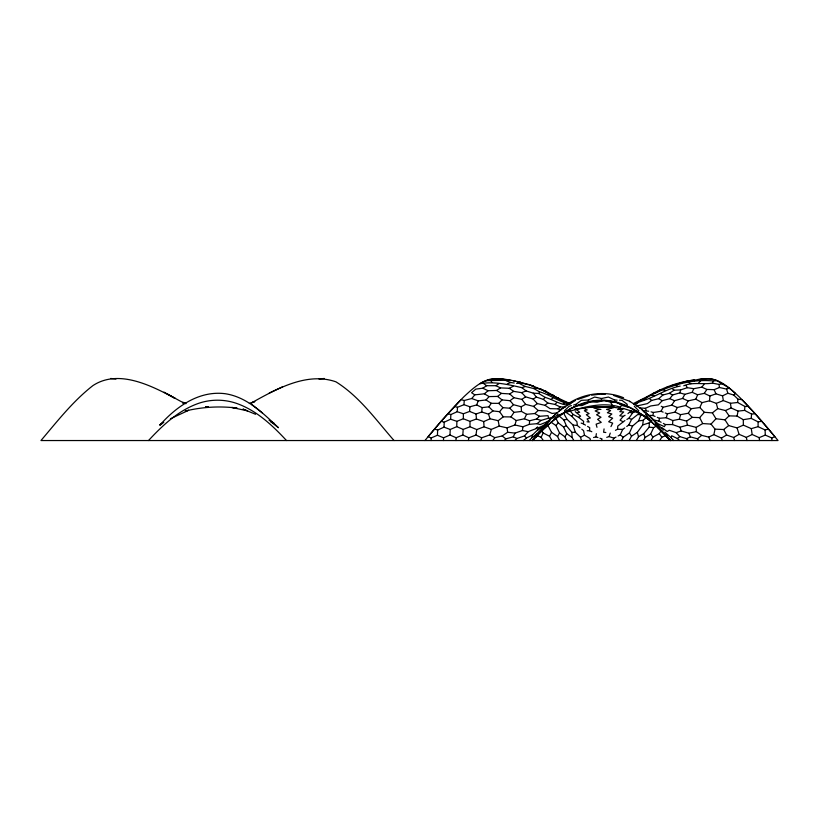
<?xml version="1.0" encoding="UTF-8"?>
<svg xmlns="http://www.w3.org/2000/svg" width="819" height="819" viewBox="0 0 819 819"><rect width="100%" height="100%" fill="white"/><g stroke="black" fill="none" stroke-linecap="round" stroke-linejoin="round"><path stroke-width="1.23" d="M724.979 419.83L728.695 425.573L737.049 427.907L739.086 434.326L746.293 437.387L752.159 434.5L759.162 437.653L765.294 435.084L771.826 437.97L774.866 436.691L768.417 428.982L765.089 429.944L758.087 426.668L758.097 421.857L751.197 418.396L743.273 419.686L737.08 416.083L729.105 415.878L724.979 419.83L715.98 418.734L712.387 412.889L704.381 412.305L699.815 407.524L691.154 408.712L685.646 405.507L677.313 407.504L671.785 405.149L663.165 407.258L661.261 406.285M434.582 428.982L437.643 430.098L443.99 427.139L450.215 429.484L456.746 426.658L463.196 429.422L469.993 426.75L476.76 429.565L484.049 426.812L491.359 429.402L499.191 426.085L507.074 427.876L514.967 424.969L522.932 426.791L529.361 424.334L536.998 423.689L540.171 424.59L548.986 420.997C543.406 427.17 535.493 428.46 528.245 431.674L522.42 430.538L515.018 433.108L507.637 432.258L502.16 435.974L494.819 437.663L489.782 434.909L481.695 437.796L475.982 435.043L468.826 437.786L462.807 434.991L456.132 437.745L450 435.012L443.57 437.807L437.438 435.237L431.163 437.97L428.132 436.691L441.175 421.294L444.236 422.184L450.614 419.205L456.889 421.335L463.339 418.744L463.38 413.769L469.615 411.435L476.023 414.004L481.746 411.988L488.503 414.168L490.059 418.785L498.208 420.69L503.275 416.83L510.954 416.932L516.205 420.526L524.385 418.785L529.576 420.782L536.527 419.041L539.537 416.287L548.013 415.663L548.648 418.151L552.18 417.915M456.746 426.658L456.889 421.335M431.091 440.54L431.163 437.97M443.468 440.54L443.57 437.807M437.438 435.237L437.643 430.098M450 435.012L450.215 429.484M443.99 427.139L444.236 422.184M591.82 431.715L589.557 430.733L589.721 427.692L587.592 426.402M636.322 440.54L638.533 436.711L643.703 433.691L649.129 427.211L649.375 422.799L651.177 421.079M529.361 424.334L529.576 420.782M450.614 419.205L450.89 414.547L457.217 411.711L463.38 413.769M457.217 411.711L457.493 407.289L463.974 404.688L469.932 406.777L476.689 404.944L482.094 407.596L488.882 406.848L491.277 403.306L498.74 403.368L502.968 407.667L509.725 408.22L514.004 412.346L521.488 411.445L526.617 414.291L534.807 413.544L539.537 416.287M463.974 404.688L464.24 400.511L471.734 398.525L478.224 400.87L486.036 399.979L491.277 403.306M768.417 428.982L755.128 413.728L751.576 414.066L744.614 410.38L744.87 406.439L737.612 402.498L730.435 403.276L723.351 400.573L716.328 403.357L709.489 400.829L702.037 402.62L695.822 399.181L688.093 400.89L682.544 398.454L674.569 400.706L669.758 398.679L662.202 400.696L658.404 404.832L650.736 405.948L645.362 408.312L639.506 407.862M455.937 440.54L456.132 437.745M469.615 411.435L469.932 406.777M462.807 434.991L463.196 429.422M728.695 425.573L723.699 429.525L715.028 429.146L711.035 424.099L702.712 423.556L696.201 427.364L687.458 425.153L679.985 427.211L672.553 424.559L672.839 420.567L666.318 417.741L659.459 418.274L657.278 417.352M615.458 430.333L617.546 429.238L617.782 426.064L624.917 420.556M481.746 411.988L482.094 407.596M751.197 418.396L751.576 414.066M709.489 400.829L709.93 396.017L715.939 393.826L722.532 395.853L727.866 393.263L733.711 395.034L737.991 399.17L741.973 399.672L755.128 413.728M629.166 440.54L631.51 436.189L637.315 432.36L642.731 424.928L643.253 420.28L646.744 417.004M737.612 402.498L737.991 399.17M585.452 425.112L583.323 423.822L583.65 421.335L578.583 417.342L573.116 414.424L569.942 410.79M593.57 437.53L595.915 436.885L596.355 433.671M522.42 430.538L522.932 426.791M604.074 428.91L603.613 432.227L605.825 432.514M475.982 435.043L476.76 429.565M564.895 402.283L546.048 391.339L529.668 384.797M613.8 395.526L629.637 401.249L641.277 408.886L644.737 412.776M529.279 440.54L531.951 437.684L532.36 435.094L540.161 427.559M468.386 440.54L468.826 437.786M655.098 416.431L652.917 415.52L653.429 412.469L661.005 411.292L663.124 412.131M661.128 422.266L658.947 421.109L659.459 418.274M737.08 416.083L738.052 411.107L744.614 410.38M663.267 430.2L661.885 427.641L667.229 431.5L669.256 430.262L676.136 432.637L681.213 430.958L688.82 433.19L696.334 431.644L701.688 435.35L708.681 437.1L713.84 434.643L715.028 429.146M673.709 440.54L671.222 437.796L671.703 435.769L677.374 438.513L679.586 440.54M672.839 420.567L679.381 419.164L680.548 414.66L688.329 413.237L691.154 408.712M666.318 417.741L667.362 413.8L675.051 412.131L680.548 414.66M514.967 424.969L516.205 420.526M489.782 434.909L491.359 429.402M669.758 398.679L672.716 394.963L679.821 392.864L680.722 389.875L687.305 387.694L693.754 388.687L701.811 387.162L706.889 389.434L714.148 389.67L719.43 387.51L726.545 389.076L729.217 388.063L735.544 393.468L733.711 395.034M532.78 440.54C552.917 417.526 581.633 394.973 614.168 401.955L614.752 400.051L617.127 400.133M601.494 440.54L602.026 438.933L599.989 438.247M606.736 437.356L609.09 436.568L610.247 433.077M480.722 440.54L481.695 437.796M694.174 380.006C677.651 382.002 661.803 388.155 647.46 396.478L645.29 398.556M531.951 437.684L536.701 434.019L555.272 414.455M476.689 404.944L478.224 400.87M660.237 389.762L655.743 392.7M695.822 399.181L697.624 394.748L704.268 393.376L709.93 396.017M621.56 440.54L623.218 437.233L629.432 432.882L632.544 426.085L638.533 420.925L640.99 414.926L637.817 414.465L631.613 419.359L628.797 424.989L626.76 426.464M679.821 392.864L684.838 394.318L692.178 392.321L693.754 388.687M618.12 435.974L620.218 434.869L622.675 429.422L624.713 427.938M528.685 384.49C513.083 380.681 494.778 374.437 479.995 383.712C494.267 381.193 508.077 384.531 521.887 387.663L526.095 390.909L533.241 393.151L538.779 393.489L539.537 391.82C550.184 394.809 559.111 402.088 570.075 404.217M699.815 407.524L702.037 402.62M683.732 385.769C693.079 381.705 702.753 384.776 712.407 383.128L713.39 380.978L716.932 380.61L729.217 388.063M643.488 440.54L645.096 437.52L650.675 434.029L653.675 427.549L656.838 425.89M504.361 440.54L505.855 438.861L513.267 436.834L515.018 433.108M543.294 440.54L541.124 437.244L543.202 432.975L541.083 430.354M675.051 412.131L677.313 407.504M532.268 440.54L536.701 434.019M524.385 418.785L526.617 414.291M551.893 440.54L549.569 436.281L551.535 432.309L547.481 424.6M610.954 426.586L612.673 423.126L608.671 421.765L612.663 418.192L608.64 416.687L611.865 413.994L607.35 412.715L610.605 410.616L606.49 409.377L613.523 407.698M559.5 440.54L557.616 436.568L559.51 432.872L555.937 425.532L550.972 422.184M651.095 440.54L652.927 437.049L659.254 433.681L661.291 430.507M685.646 405.507L688.093 400.89M661.005 411.292L663.165 407.258M672.553 424.559L665.509 424.57L664.373 426.638L657.596 423.618L641.277 408.886M612.622 440.54L613.922 438.175L616.021 437.08M682.544 398.454L684.838 394.318M566.666 440.54L564.967 436.844L566.738 433.681L563.595 427.016L558.251 422.829L555.947 418.54M541.646 428.081L551.433 417.762M635.575 403.306L643.877 400.409L645.106 398.454C665.786 386.834 689.434 378.542 713.39 380.978M671.785 405.149L674.569 400.706M659.704 440.54L661.844 437.172L666.154 435.503M704.268 393.376L706.889 389.434M510.954 416.932L514.004 412.346M614.168 401.955L626.279 405.866L627.293 404.351L621.887 400.307L619.512 400.215M492.803 440.54L494.819 437.663M626.893 419.42L628.869 418.284L632.637 412.889L634.694 411.384M580.006 427.713L577.334 425.491L576.904 421.693L571.775 416.298L573.116 414.424M535.288 436.875L547.727 423.577L546.406 423.495M701.811 387.162L704.105 384.275M535.565 437.541L538.503 433.875M627.948 413.595L631.418 410.534M625.092 415.264L623.187 416.38L620.065 420.188L622.952 421.693M424.948 440.54C437.479 425.337 450.255 410.288 464.26 396.406C473.884 387.52 485.698 376.259 499.948 379.064M471.734 398.525L474.795 394.86L484.357 393.806L488.104 390.735L496.59 390.468L500.491 387.899L509.295 388.288L513.063 386.343M488.882 406.848L492.946 410.933L499.57 411.691L502.968 407.667M555.937 425.532L558.251 422.829M558.036 414.056L553.992 418.755L555.19 419.031M441.175 421.294L461.025 399.672L464.24 400.511M533.241 393.151L536.394 397.102L543.366 399.385L545.137 397.379C552.62 399.518 558.834 403.89 566.676 405.036M514.834 440.54L516.891 438.513L524.467 435.923L528.245 431.674M679.381 419.164L686.568 421.089L692.26 417.362L699.661 417.618L704.381 412.305M486.036 399.979L489.097 396.58L497.635 396.437L501.382 393.407L509.694 393.908L513.718 391.369L521.693 392.67L526.095 390.909M711.035 424.099L715.98 418.734M498.74 403.368L502.027 399.907L510.022 400.686L513.943 397.727L521.867 399.365L525.644 404.361L533.538 406.388L538.165 410.483L546.918 411.005L552.047 413.441L556.94 412.919M148.515 440.54C162.705 425.245 178.511 410.36 198.577 403.347A55.62 52.713 0 0 1 236.425 403.347C256.49 410.36 272.307 425.245 286.496 440.54M532.504 440.54C546.693 425.245 562.51 410.36 582.575 403.347A55.62 52.713 0 0 1 620.423 403.347C640.489 410.36 656.295 425.245 670.485 440.54M589.629 407.125L608.906 406.603M543.366 399.385L547.809 403.04L554.954 404.422L556.725 402.62M698.617 382.923L700.593 381.009M509.725 408.22L513.493 404.699L521.191 406.726L525.644 404.361M534.807 413.544L538.165 410.483M535.923 428.429L537.622 426.894M575.603 400.358L561.773 408.804L551.361 417.966M521.693 392.67L525.593 396.846L533.159 399.037L537.325 403.583L545.004 405.313L549.979 408.64L558.015 408.855L560.186 406.92L565.11 406.961M636.732 405.999L647.389 403.613L651.637 400.45L658.783 398.658L662.888 395.004L669.266 393.325L674.098 390.233L680.722 389.875M552.63 417.69L554.504 416.042M637.888 402.805L636.394 404.115L633.967 404.576M558.712 411.466L561.773 408.804M523.402 440.54L526.504 437.95L532.36 435.094M551.351 399.232L552.907 397.942M676.136 432.637L679.79 436.609L686.486 438.636L690.437 436.885L697.471 438.789L701.688 435.35M545.004 405.313L547.809 403.04M712.387 412.889L717.71 408.63L725.429 410.524L731.132 407.944L738.052 411.107M536.998 423.689L541.113 420.413L548.648 418.151M677.374 438.513L679.79 436.609M163.81 422.205L159.777 425.204C176.32 406.613 199.089 390.315 225.286 393.724C247.195 397.102 263.053 413.308 278.48 427.723L270.854 421.765M533.538 406.388L537.325 403.583M537.919 429.975L542.454 426.638M573.648 404.995L575.89 404.391L581.398 400.317L588.349 400.03L594.655 397.041L601.494 398.495L608.435 397.051L614.752 400.051M488.503 414.168L492.946 410.933M162.971 422.614L160.033 424.713L162.101 423.536M626.279 405.866L637.51 411.742L638.81 410.821L634.295 406.234M570.147 403.368L572.174 401.975M643.877 400.409C656.244 396.294 667.209 388.534 680.19 386.077M521.867 399.365L525.593 396.846M474.795 394.86L471.58 392.721L475.798 389.117L482.77 388.196L486.66 385.729L495.894 385.698L499.027 383.599M547.297 421.846L549.805 420.167M561.199 409.305L565.1 406.777M563.308 403.91L564.793 402.999M635.8 403.265L640.489 400.389M533.159 399.037L536.394 397.102M628.265 407.309L622.153 405.477L619.686 406.941C602.354 401.863 584.377 406.961 567.413 411.916M713.84 434.643L721.416 438.083L726.596 435.022L733.629 437.479L739.086 434.326M578.583 417.342L580.62 416.144L575.266 411.67M394.052 440.54C375.962 419.912 359.531 396.55 335.923 381.818C306.746 371.672 276.3 389.117 251.157 403.05L254.842 401.545L249.345 403.47M170.393 418.796L188.595 410.309L185.227 411.056C202.109 406.951 219.594 405.937 236.845 408.057M566.728 404.617C583.189 393.274 604.924 390.1 623.576 397.747M647.46 396.478L633.578 403.46M544.236 428.02L545.7 427.262M564.127 414.168L567.106 419.379L573.075 425.061L575.347 432.289L580.517 437.264L584.49 435.217L590.038 438.493L590.376 440.54M620.597 408.026L617.639 409.531L622.317 409.326L619.809 411.701L623.709 411.947L619.788 415.745L623.187 416.38M613.933 406.726L595.689 407.258L593.929 408.128L600.931 409.459M269.246 393.048L282.637 386.773M563.595 427.016L566.379 425.726L571.938 432.391L572.041 437.377L573.822 440.54M463.339 418.744L469.993 421.386L476.443 418.99L483.732 421.601L490.059 418.785M737.049 427.907L743.376 425.122L751.289 428.644L758.087 426.668M598.699 409.49L595.157 410.954L599.682 412.94L596.57 414.783L601.003 417.25L597.624 419.359L601.259 422.369L596.13 424.17L596.979 427.313M670.505 386.005L687.919 380.876M577.897 399.426L589.148 395.577M557.872 416.021L561.271 414.649M640.591 400.266L645.106 398.454M558.732 415.11L564.977 412.653L570.679 408.507L577.119 405.589L582.074 405.559L590.376 401.842L597.143 402.211L604.146 400.419L610.401 402.129L616.646 402.16L622.153 405.477M507.391 383.845L510.8 382.514L514.24 383.016M622.737 408.261L632.688 411.425L633.701 411.046L645.065 416.072M521.887 387.663L525.378 386.486L533.722 388.523L539.537 391.82M575.153 409.899L577.415 409.162L575.04 409.203M642.731 424.928L649.375 422.799M571.406 405.61L569.164 406.224L564.465 410.78L565.489 411.742M577.272 412.786L579.698 412.254L575.378 408.783M547.44 394.42L549.293 394.011L569.686 403.48M687.499 380.948L704.432 378.839M594.655 406.767L595.423 406.603M533.722 388.523L536.271 387.971L546.048 391.339M712.407 383.128L719.01 384.418L723.003 383.712M558.466 415.509L563.83 419.932L567.106 419.379M163.984 392.127L175.153 398.403C151.372 385.626 118.397 368.745 92.926 385.595C72.942 401.156 57.258 421.355 40.95 440.54L778.05 440.54C765.519 425.337 752.733 410.288 738.738 396.406C729.115 387.52 717.301 376.259 703.04 379.064M578.572 408.978C593.396 406.285 608.742 405.855 623.556 408.865M486.056 380.61L509.592 380.221M591.656 395.188L601.443 393.98L605.169 394.379M516.533 383.343L523.013 383.374L533.589 386.025M758.097 421.857L761.813 421.294M638.533 420.925L643.253 420.28M697.604 379.545L701.955 378.982M319.052 379.064L324.293 378.46M653.951 392.915L655.579 392.731M583.456 407.688L585.554 407.483M643.806 410.81L648.689 411.23M571.938 432.391L575.347 432.289M637.51 411.742L647.809 419.031L649.262 418.99L651.955 421.048M661.65 428.245L656.961 423.771L655.548 423.802L670.73 440.54M208.077 406.633L205.6 406.654L208.149 406.633M701.259 379.125L711.117 378.931L716.932 380.61M744.87 406.439L748.494 406.459M587.162 430.712L589.557 430.733M617.546 429.238L622.675 429.422M648.392 415.335L652.917 415.52M649.129 427.211L653.675 427.549M498.495 378.849L502.866 379.197M651.535 395.434L654.32 395.649M608.742 406.767L613.482 407.156M590.223 406.767L595.689 407.258M573.075 425.061L577.334 425.491M236.814 407.985L231.818 407.442L247.553 410.892M110.708 378.46L115.96 379.064M586.988 421.775L589.209 422.072L587.09 418.898L590.376 417.977L586.332 414.69L589.137 413.605L584.336 410.718L587.243 409.909L583.384 408.22M501.996 379.115L505.477 379.586M629.852 412.479L632.637 412.889M507.8 379.903L511.24 380.497M513.533 380.886L515.827 381.285M600.542 406.756L601.381 406.9M516.963 381.48L520.362 382.074M667.239 386.916L668.427 387.152M632.688 411.425L634.827 411.885M653.429 419.891L658.947 421.109M651.054 411.844L653.429 412.469M557.135 397.645L558.578 398.024M558.015 408.855L561.312 409.735M498.331 379.033L500.327 379.576M447.86 413.728L450.89 414.547M454.504 406.459L457.493 407.289M185.985 403.695L182.453 402.723L184.899 403.48M628.797 424.989L632.544 426.085M536.527 419.041L541.113 420.413M663.052 389.813L665.1 390.479M517.311 381.511L523.013 383.374M581.183 423.116L583.323 423.822M609.09 436.568L613.922 438.175M595.915 436.885L597.952 437.561M185.637 403.245L181.173 401.607L167.434 394.072M506.122 380.753L510.8 382.514M536.814 435.575L541.124 437.244M628.869 418.284L631.613 419.359M246.406 410.442L242.977 409.101L255.538 414.281M665.243 412.971L667.362 413.8M551.238 394.778L558.261 398.607M692.178 392.321L697.624 394.748M513.267 436.834L516.891 438.513M609.551 407.135L611.22 407.913M530.968 385.473L536.271 387.971M669.266 393.325L672.716 394.963M554.954 404.422L560.186 406.92M482.77 388.196L488.104 390.735M495.444 379.054L497.512 380.047M495.894 385.698L500.491 387.899M564.967 401.771L568.304 403.388M519.973 383.845L525.378 386.486M675.89 385.319L677.825 386.292M647.809 419.031L658.783 428.02M543.202 432.975L549.569 436.281M601.443 393.98L602.17 394.359M663.318 423.413L665.509 424.57M270.987 421.816L274.334 423.587L269.052 420.208M688.41 382.33L690.929 383.681M543.478 390.694L545.7 391.902M660.411 393.601L662.888 395.004M484.357 393.806L489.097 396.58M543.939 390.858L549.293 394.011M658.783 398.658L662.202 400.696M538.779 393.489L545.137 397.379M496.59 390.468L501.382 393.407M654.862 421.846L657.596 423.618M541.001 389.005L542.649 390.131M565.704 412.141L571.775 416.298M509.295 388.288L513.718 391.369M566.738 433.681L572.041 437.377M483.845 383.753L486.66 385.729M551.535 432.309L557.616 436.568M559.51 432.872L564.967 436.844M664.885 432.166L671.222 437.796M502.16 435.974L505.855 438.861M620.218 434.869L623.218 437.233M497.635 396.437L502.027 399.907M552.856 394.871L554.483 396.161M252.006 404.668L262.418 413.001M649.641 398.843L651.637 400.45M581.797 429.197L583.578 430.671L584.49 435.217M672.409 388.79L674.098 390.233M656.961 423.771L645.812 412.51M509.694 393.908L513.943 397.727M657.299 427.262L670.208 440.54M524.467 435.923L526.504 437.95M650.982 417.147L652.907 419.123M688.329 413.237L692.26 417.362M686.486 438.636L688.155 440.54M510.022 400.686L513.493 404.699M645.495 414.322L649.262 418.99M664.516 433.875L667.434 437.541M650.675 434.029L652.927 437.049M659.254 433.681L661.844 437.172M499.57 411.691L503.275 416.83M725.429 410.524L729.105 415.878M697.471 438.789L698.638 440.54M610.401 402.129L612.192 404.893M629.432 432.882L631.51 436.189M686.097 385.554L687.305 387.694M575.89 404.391L576.719 405.866M491.011 380.886L491.84 382.36M723.699 429.525L726.596 435.022M699.661 417.618L702.712 423.556M666.502 434.121L667.731 436.875M563.83 419.932L566.379 425.726M688.82 433.19L690.437 436.885M708.681 437.1L710.186 440.54M714.148 389.67L715.939 393.826M645.362 408.312L646.314 410.606M629.637 401.249L629.842 401.781M643.703 433.691L645.096 437.52M721.416 438.083L722.276 440.54M679.985 427.211L681.213 430.958M733.629 437.479L734.612 440.54M726.545 389.076L727.866 393.263M637.315 432.36L638.533 436.711M580.517 437.264L581.439 440.54M716.328 403.357L717.71 408.63M588.349 400.03L588.83 401.955M746.293 437.387L747.051 440.54M686.568 421.089L687.458 425.153M498.208 420.69L499.191 426.085M722.532 395.853L723.351 400.573M751.289 428.644L752.159 434.5M730.435 403.276L731.132 407.944M719.01 384.418L719.43 387.51M507.074 427.876L507.637 432.258M759.162 437.653L759.53 440.54M476.023 414.004L476.443 418.99M521.191 406.726L521.488 411.445M483.732 421.601L484.049 426.812M765.089 429.944L765.294 435.084M696.201 427.364L696.334 431.644M771.826 437.97L771.907 440.54M743.273 419.686L743.376 425.122M694.317 380.047L694.328 380.845M601.494 398.495L601.494 400.552M469.993 421.386L469.993 426.75"/></g></svg>
